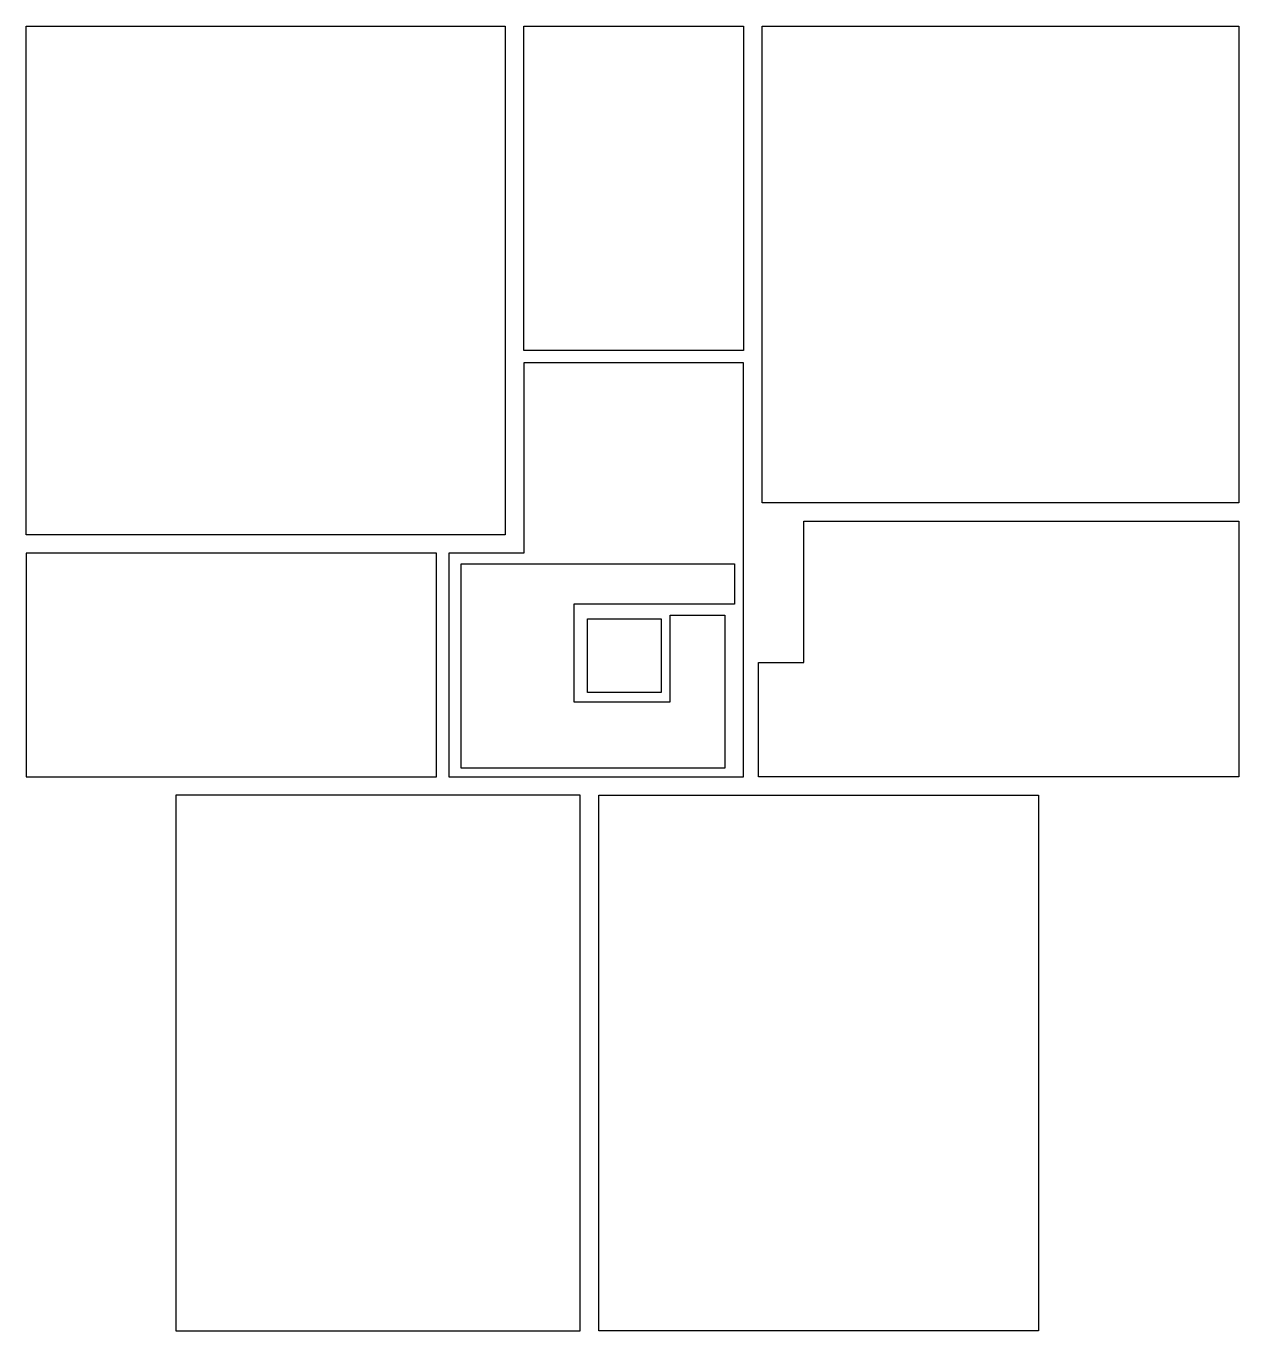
# Model space of a CAD drawing. Header units: metres. Extents: x 1817.5 to 1827.4, y 1376.8 to 1387.4.
import ezdxf

# ---------------------------------------------------------------- set-up
doc = ezdxf.new("R2010")
doc.units = ezdxf.units.M
doc.layers.add('AREE LEONARDO', color=5, linetype='Continuous')

msp = doc.modelspace()

# ---------------------------------------------------------------- linework, layer by layer
at = {"layer": 'AREE LEONARDO', "color": 5}
for points in [[(1821.391, 1383.301), (1817.491, 1383.301), (1817.491, 1387.441), (1821.391, 1387.441)], [(1823.481, 1387.441), (1827.361, 1387.441), (1827.361, 1383.561), (1823.481, 1383.561)], [(1823.331, 1384.701), (1821.542, 1384.701), (1821.541, 1383.151), (1820.931, 1383.151), (1820.931, 1381.331), (1823.331, 1381.331)], [(1823.821, 1383.411), (1827.361, 1383.411), (1827.361, 1381.331), (1823.451, 1381.331), (1823.451, 1382.261), (1823.821, 1382.261)], [(1822.001, 1381.181), (1818.711, 1381.181), (1818.711, 1376.821), (1822.001, 1376.821)], [(1825.731, 1376.821), (1822.151, 1376.821), (1822.151, 1381.181), (1825.731, 1381.181)]]:
    msp.add_lwpolyline(points, close=True, dxfattribs=at)
at = {"layer": 'AREE LEONARDO', "color": 3}
for points in [[(1821.542, 1387.441), (1823.331, 1387.441), (1823.331, 1384.801), (1821.542, 1384.801)], [(1817.491, 1381.331), (1820.831, 1381.331), (1820.831, 1383.151), (1817.491, 1383.151)]]:
    msp.add_lwpolyline(points, close=True, dxfattribs=at)
at = {"layer": 'AREE LEONARDO', "color": 2}
msp.add_lwpolyline([(1821.032, 1383.064), (1823.257, 1383.064), (1823.257, 1382.736), (1821.949, 1382.736), (1821.949, 1381.941), (1822.733, 1381.941), (1822.733, 1382.646), (1823.178, 1382.646), (1823.178, 1381.402), (1821.032, 1381.402)], close=True, dxfattribs=at)
at = {"layer": 'AREE LEONARDO', "color": 1}
msp.add_lwpolyline([(1822.06, 1382.617), (1822.66, 1382.617), (1822.66, 1382.017), (1822.06, 1382.017)], close=True, dxfattribs=at)

doc.saveas('drawing.dxf')
